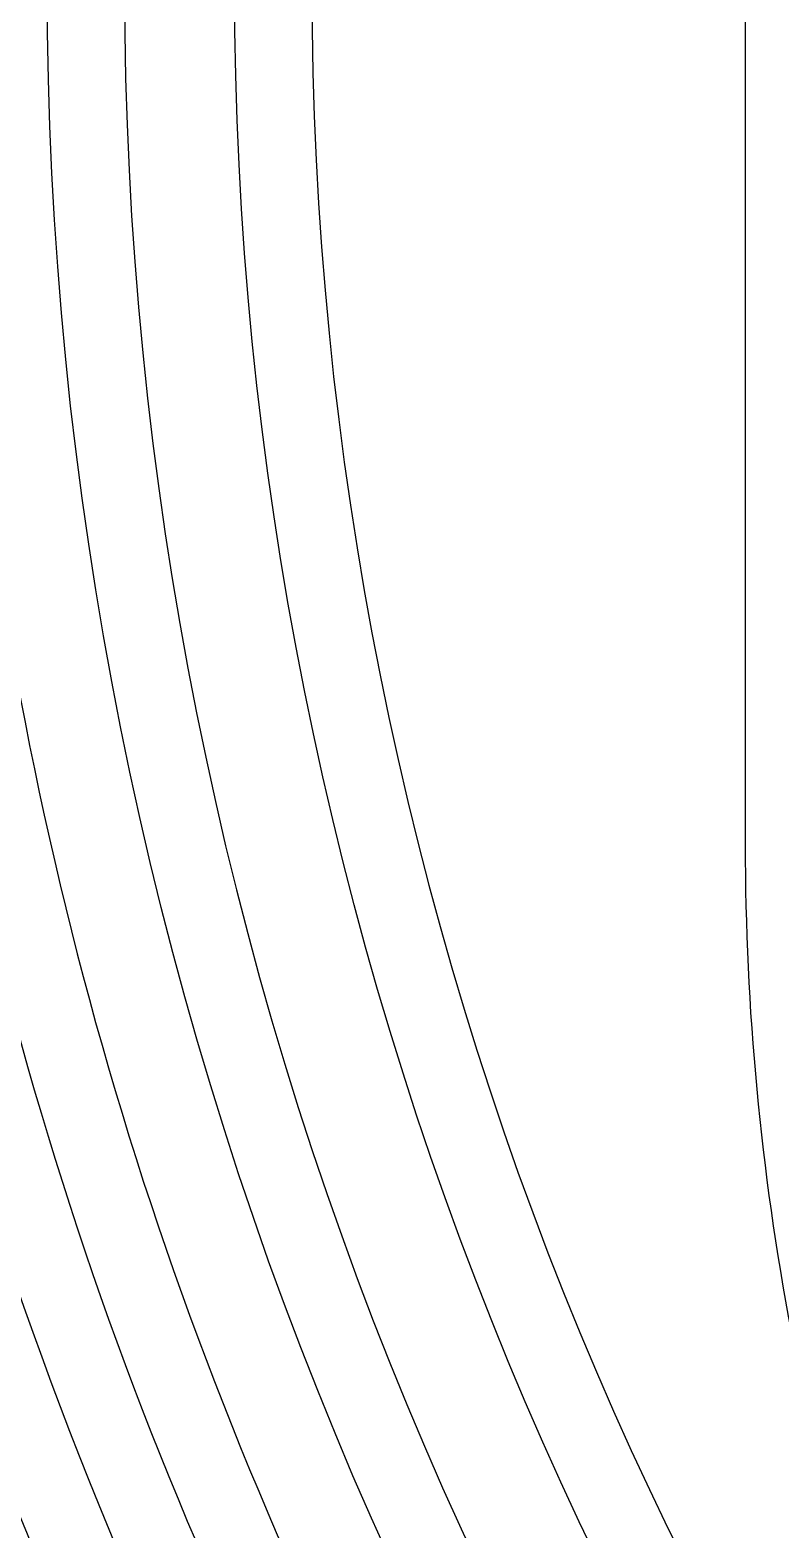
# Model space of a CAD drawing. Extents: x 0 to 248, y 0 to 175.
# Drawn here: x 87.295 to 88.775, y 146.461 to 149.421 of the extents above; entities that cross this region are included whole.
import ezdxf

# ---------------------------------------------------------------- set-up
doc = ezdxf.new("R2010")
doc.units = 0
doc.layers.add('gbr-dxf', color=7, linetype='Continuous')

msp = doc.modelspace()

# ---------------------------------------------------------------- linework, layer by layer
at = {"layer": 'gbr-dxf', "linetype": 'Continuous'}
for points in [[(92.4568, 139.2832, 0.121503), (90.8736, 141.9041, -0.008636), (90.872, 141.9058), (89.1955, 143.582, -0.008712), (89.1938, 143.5837, -0.198755), (86.6473, 149.73, -0.011889)], [(86.7997, 149.7335, 0.198929), (89.3032, 143.6898, -0.008685), (89.3049, 143.6882), (90.9814, 142.0119, -0.008773), (90.983, 142.0102, -0.121503), (92.603, 139.3263, -0.017805)], [(92.791, 139.3798, 0.121763), (91.1195, 142.1497, -0.008691), (91.1179, 142.1514), (89.279, 143.9902, -0.008915), (89.2774, 143.9919, -0.198702), (86.9933, 149.5055, -0.011933)], [(87.1457, 149.509, 0.198897), (89.3868, 144.098, -0.008509), (89.3884, 144.0964), (91.2273, 142.2575, -0.008751), (91.2289, 142.2558, -0.121762), (92.9373, 139.4227, -0.017203)], [(93.1142, 139.4709, 0.122078), (91.3569, 142.3872, -0.008495), (91.3554, 142.3888), (89.5165, 144.2277, -0.008901), (89.5148, 144.2294, -0.198823), (87.3288, 149.5094, -0.007746)], [(87.4812, 149.5075, 0.198838), (89.6243, 144.3355, -0.008522), (89.6258, 144.3339), (91.4647, 142.495, -0.008926), (91.4664, 142.4932, -0.121858), (93.2587, 139.5196, -0.022069)], [(93.47, 139.5743, 0.12221), (91.6203, 142.6472, -0.008815), (91.6186, 142.6488), (89.7781, 144.4893, -0.01398), (89.7753, 144.4922, -0.198689), (87.6987, 149.5077, -0.007704)], [(87.8511, 149.5097, 0.198911), (89.8859, 144.5971, -0.013711), (89.8887, 144.5942), (91.7247, 142.7582, -0.008541), (91.7264, 142.7566, -0.122231), (93.6151, 139.6209, -0.016533)], [(94.0783, 137.5351, 0.196009), (91.9132, 142.846, -0.019381), (91.9113, 142.8481), (90.1557, 144.6432, -0.042234), (90.1514, 144.648, -0.048731), (88.8015, 146.8421, -0.077425), (88.7976, 146.8531, -0.046914), (88.707, 147.8136, -0.010897), (88.707, 147.815), (88.707, 147.8155, -0.016733), (88.7071, 147.8178), (88.7071, 149.4567, -0.014135)], [(86.6478, 148.0695, 0.07327), (87.4091, 145.8289, -0.0085), (87.4101, 145.8269), (87.5696, 145.516, -0.007866), (87.5705, 145.5142, 0.077048), (89.1565, 143.3449, -0.013913), (89.1595, 143.3421), (90.7355, 141.766, -0.008796)]]:
    msp.add_lwpolyline(points, format="xyb", dxfattribs=at)

doc.saveas('drawing.dxf')
